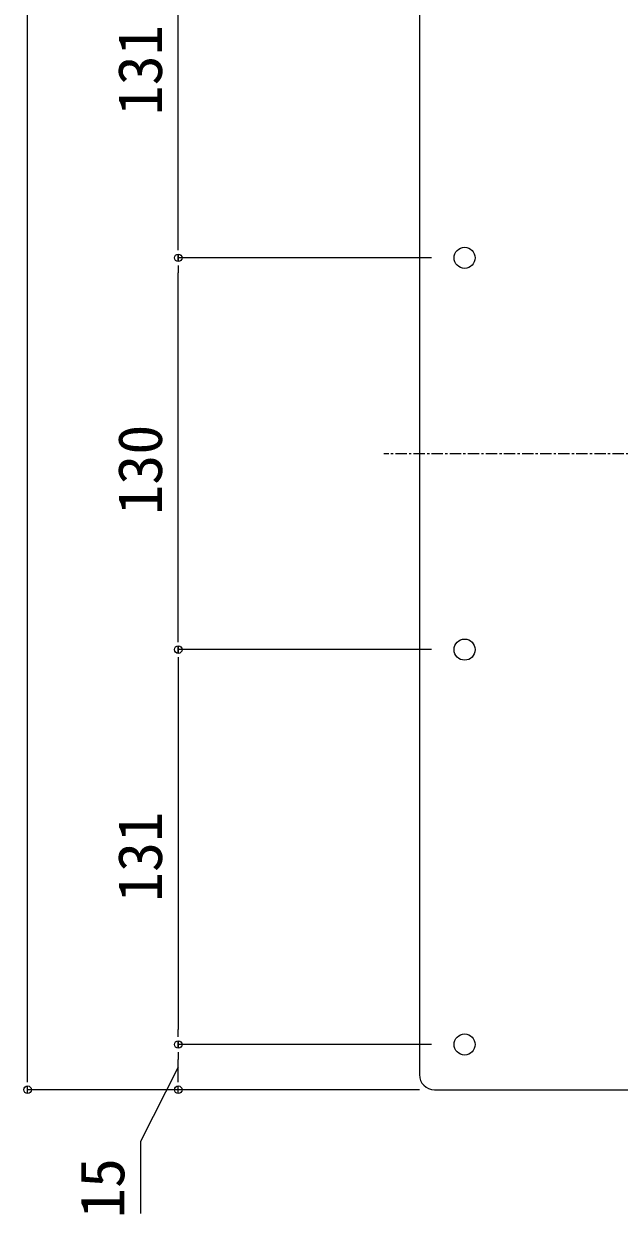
# Model space of a CAD drawing. Units: millimetres, scale not verified. Extents: x -1380 to 1380, y -955 to 955.
# Drawn here: x -792.2 to -594.6, y -27.3 to 367.7 of the extents above; entities that cross this region are included whole.
import ezdxf
from ezdxf.enums import TextEntityAlignment as Align

# ---------------------------------------------------------------- set-up
doc = ezdxf.new("R2010")
doc.units = ezdxf.units.MM
doc.header["$LTSCALE"] = 3
doc.linetypes.add('USER1', pattern=[2, 1.25, -0.25, 0.25, -0.25])
for name, color, linetype, lineweight in [('0-0_0', 7, 'Continuous', 15), ('0-2_L-2', 7, 'Continuous', 18), ('0-3_L-1', 7, 'Continuous', 18), ('0-4_L-5', 2, 'USER1', 18), ('0-9_SUNPO', 7, 'Continuous', 18)]:
    doc.layers.add(name, color=color, linetype=linetype, lineweight=lineweight)
doc.styles.add('ＭＳ ゴシック', font='')
doc.styles.get('ＭＳ ゴシック').set_extended_font_data('MS Gothic')

msp = doc.modelspace()

# ---------------------------------------------------------------- linework, layer by layer
at = {"layer": '0-0_0'}
for p, q in [((-740.951, 292.527), (-740.951, 295.027)), ((-740.951, 291.277), (-740.951, 288.777)), ((-740.951, 288.777), (-740.951, 291.277)), ((-740.951, 287.527), (-740.951, 285.027)), ((-740.951, 162.527), (-740.951, 165.027)), ((-740.951, 158.777), (-740.951, 161.277)), ((-740.951, 161.277), (-740.951, 158.777)), ((-740.951, 157.527), (-740.951, 155.027)), ((-740.951, 31.527), (-740.951, 34.027)), ((-740.951, 30.277), (-740.951, 27.777)), ((-740.951, 27.777), (-740.951, 30.277)), ((-740.951, 26.527), (-740.951, 24.027)), ((-790.951, 16.527), (-790.951, 19.027)), ((-740.951, 16.527), (-740.951, 19.027)), ((-790.951, 12.777), (-790.951, 15.277)), ((-740.951, 12.777), (-740.951, 15.277))]:
    msp.add_line(p, q, dxfattribs=at)
for centre in [(-740.951, 290.027), (-740.951, 290.027), (-740.951, 160.027), (-740.951, 160.027), (-740.951, 29.027), (-740.951, 29.027), (-790.951, 14.027), (-740.951, 14.027)]:
    msp.add_circle(centre, 1.25, dxfattribs=at)
at = {"layer": '0-2_L-2'}
for centre in [(-645.951, 290.027), (-645.951, 160.027), (-645.951, 29.027)]:
    msp.add_circle(centre, 3.5, dxfattribs=at)
at = {"layer": '0-3_L-1'}
for p, q in [((-660.951, 431.027), (-660.951, 19.027)), ((-655.951, 14.027), (-243.951, 14.027))]:
    msp.add_line(p, q, dxfattribs=at)
msp.add_arc((-655.951, 19.027), 5, 180, 270, dxfattribs=at)
at = {"layer": '0-4_L-5'}
msp.add_line((-227.126, 225.027), (-672.776, 225.027), dxfattribs=at)
at = {"layer": '0-9_SUNPO'}
for p, q in [((-790.951, 19.027), (-790.951, 431.027)), ((-740.951, 295.027), (-740.951, 416.027)), ((-656.951, 290.027), (-740.951, 290.027)), ((-656.951, 290.027), (-740.951, 290.027)), ((-740.951, 165.027), (-740.951, 285.027)), ((-656.951, 160.027), (-740.951, 160.027)), ((-656.951, 160.027), (-740.951, 160.027)), ((-740.951, 155.027), (-740.951, 34.027)), ((-656.951, 29.027), (-740.951, 29.027)), ((-656.951, 29.027), (-740.951, 29.027)), ((-740.951, 19.027), (-740.951, 24.027)), ((-660.951, 14.027), (-790.951, 14.027)), ((-660.951, 14.027), (-740.951, 14.027))]:
    msp.add_line(p, q, dxfattribs=at)
msp.add_lwpolyline([(-740.951, 21.527), (-753.451, -3.106), (-753.451, -27.035)], dxfattribs=at)

# ---------------------------------------------------------------- texts
at = {"layer": '0-9_SUNPO', "style": 'ＭＳ ゴシック'}
for s, p in [('131', (-741.951, 337.303)), ('130', (-741.951, 204.773)), ('131', (-741.951, 76.303)), ('15', (-754.451, -28.573))]:
    msp.add_text(s, height=14.66, rotation=90, dxfattribs=at).set_placement(p, align=Align.BOTTOM_LEFT)

doc.saveas('drawing.dxf')
